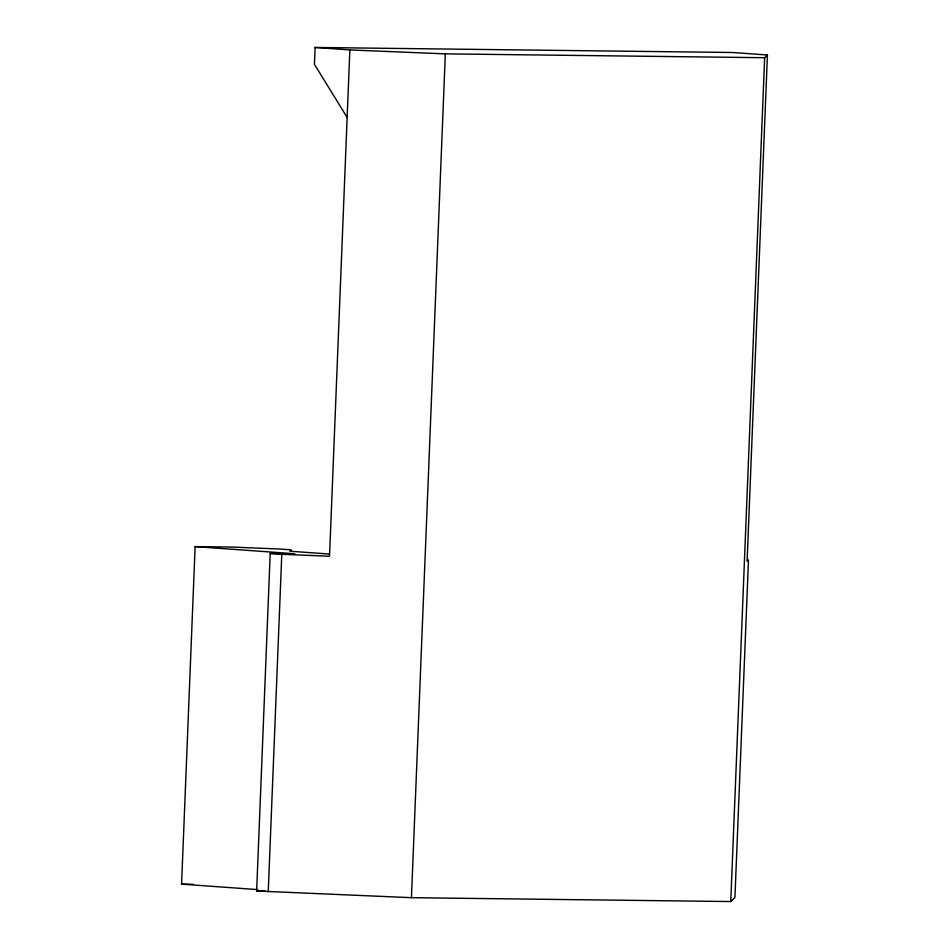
<?xml version="1.0" encoding="UTF-8"?>
<svg xmlns="http://www.w3.org/2000/svg" width="949" height="949" viewBox="0 0 949 949"><rect width="100%" height="100%" fill="white"/><g stroke="black" fill="none" stroke-linecap="round" stroke-linejoin="round"><path stroke-width="1.42" d="M257.772 889.604L181.567 884.148L195.126 546.612L231.971 547.063L279.706 549.02L291.296 549.851L289.908 551.203L329.232 554.026M347.156 117.451L314.427 64.33L315.104 47.45L732.675 52.503L767.433 54.995L747.1 561.286L748.488 559.934L734.929 897.457L730.754 901.55L411.439 897.683L256.645 890.992L270.204 553.457L294.771 553.753L195.126 546.612M268.235 891.811L281.794 554.287L270.204 553.457M315.104 47.45L349.861 49.941L329.528 556.244L281.794 554.287M411.439 897.683L445.33 53.856L764.645 57.711L767.433 54.995M730.754 901.55L764.645 57.711M181.567 884.148L193.359 884.29M256.645 890.992L265.317 891.087M349.861 49.941L445.33 53.856"/></g></svg>
